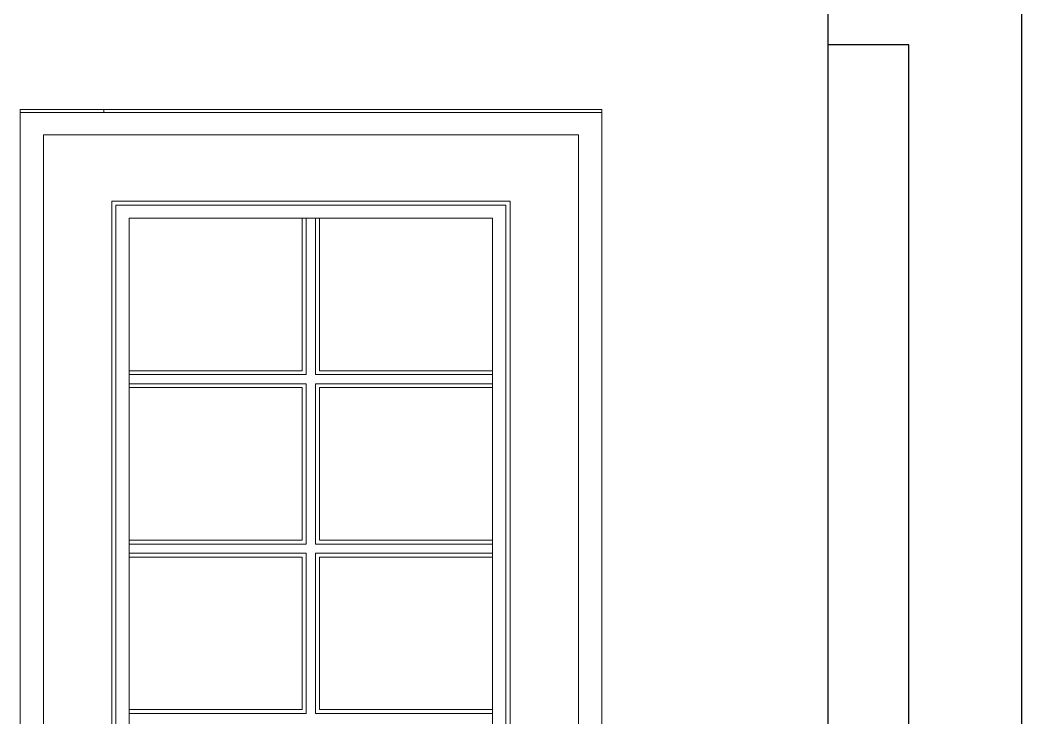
# Model space of a CAD drawing. Header units: inches. Extents: x -5142662 to -4941318, y -3361958 to -3160563.
# Drawn here: x -5011256.8 to -5011194.8, y -3261580.8 to -3261537.7 of the extents above; entities that cross this region are included whole.
import ezdxf

# ---------------------------------------------------------------- set-up
doc = ezdxf.new("R2010")
doc.units = ezdxf.units.IN
doc.header["$LTSCALE"] = 2
doc.header["$MEASUREMENT"] = 0
doc.layers.get('0').update_dxf_attribs({"linetype": 'CONTINUOUS'})
doc.layers.add('window', color=4, linetype='CONTINUOUS', lineweight=13)

msp = doc.modelspace()

# ---------------------------------------------------------------- linework, layer by layer
at = {"ltscale": 0.5}
for p, q in [((-5011206.757, -3261627.209), (-5011206.757, -3261520.209)), ((-5011194.757, -3261627.209), (-5011194.757, -3261520.209)), ((-5011201.757, -3261539.209), (-5011206.757, -3261539.209)), ((-5011201.757, -3261627.209), (-5011201.757, -3261539.209))]:
    msp.add_line(p, q, dxfattribs=at)
at = {"layer": 'window'}
for p, q in [((-5011256.757, -3261611.209), (-5011256.757, -3261543.209)), ((-5011256.757, -3261543.209), (-5011220.757, -3261543.209)), ((-5011256.757, -3261543.394), (-5011220.757, -3261543.394)), ((-5011251.565, -3261543.394), (-5011251.565, -3261543.209)), ((-5011220.757, -3261543.209), (-5011220.757, -3261611.209)), ((-5011222.203, -3261544.791), (-5011255.31, -3261544.791)), ((-5011255.31, -3261611.209), (-5011255.31, -3261544.791)), ((-5011222.203, -3261544.791), (-5011222.203, -3261611.209)), ((-5011226.433, -3261548.894), (-5011251.08, -3261548.894)), ((-5011251.08, -3261588.709), (-5011251.08, -3261548.894)), ((-5011226.433, -3261548.894), (-5011226.433, -3261611.209)), ((-5011226.685, -3261549.139), (-5011250.828, -3261549.139)), ((-5011250.828, -3261549.139), (-5011250.828, -3261611.209)), ((-5011226.685, -3261611.209), (-5011226.685, -3261549.139)), ((-5011227.513, -3261549.942), (-5011250, -3261549.942)), ((-5011250, -3261611.209), (-5011250, -3261549.942)), ((-5011239.297, -3261549.942), (-5011239.297, -3261559.371)), ((-5011239.045, -3261559.616), (-5011239.045, -3261549.942)), ((-5011238.469, -3261549.942), (-5011238.469, -3261559.616)), ((-5011238.217, -3261549.942), (-5011238.217, -3261559.371)), ((-5011227.513, -3261611.209), (-5011227.513, -3261549.942)), ((-5011239.297, -3261559.371), (-5011250, -3261559.371)), ((-5011227.513, -3261559.371), (-5011238.217, -3261559.371)), ((-5011250, -3261559.616), (-5011239.045, -3261559.616)), ((-5011239.045, -3261560.175), (-5011250, -3261560.175)), ((-5011239.045, -3261570.093), (-5011239.045, -3261560.175)), ((-5011238.469, -3261559.616), (-5011227.513, -3261559.616)), ((-5011227.513, -3261560.175), (-5011238.469, -3261560.175)), ((-5011238.469, -3261560.175), (-5011238.469, -3261570.093)), ((-5011239.297, -3261560.419), (-5011250, -3261560.419)), ((-5011239.297, -3261560.419), (-5011239.297, -3261569.848)), ((-5011227.513, -3261560.419), (-5011238.217, -3261560.419)), ((-5011238.217, -3261560.419), (-5011238.217, -3261569.848)), ((-5011239.297, -3261569.848), (-5011250, -3261569.848)), ((-5011250, -3261570.093), (-5011239.045, -3261570.093)), ((-5011238.469, -3261570.093), (-5011227.513, -3261570.093)), ((-5011227.513, -3261569.848), (-5011238.217, -3261569.848)), ((-5011239.045, -3261570.651), (-5011250, -3261570.651)), ((-5011239.045, -3261580.569), (-5011239.045, -3261570.651)), ((-5011227.513, -3261570.651), (-5011238.469, -3261570.651)), ((-5011238.469, -3261570.651), (-5011238.469, -3261580.569)), ((-5011239.297, -3261570.896), (-5011250, -3261570.896)), ((-5011239.297, -3261570.896), (-5011239.297, -3261580.325)), ((-5011227.513, -3261570.896), (-5011238.217, -3261570.896)), ((-5011238.217, -3261570.896), (-5011238.217, -3261580.325)), ((-5011239.297, -3261580.325), (-5011250, -3261580.325)), ((-5011250, -3261580.569), (-5011239.045, -3261580.569)), ((-5011238.469, -3261580.569), (-5011227.513, -3261580.569)), ((-5011227.513, -3261580.325), (-5011238.217, -3261580.325))]:
    msp.add_line(p, q, dxfattribs=at)

doc.saveas('drawing.dxf')
